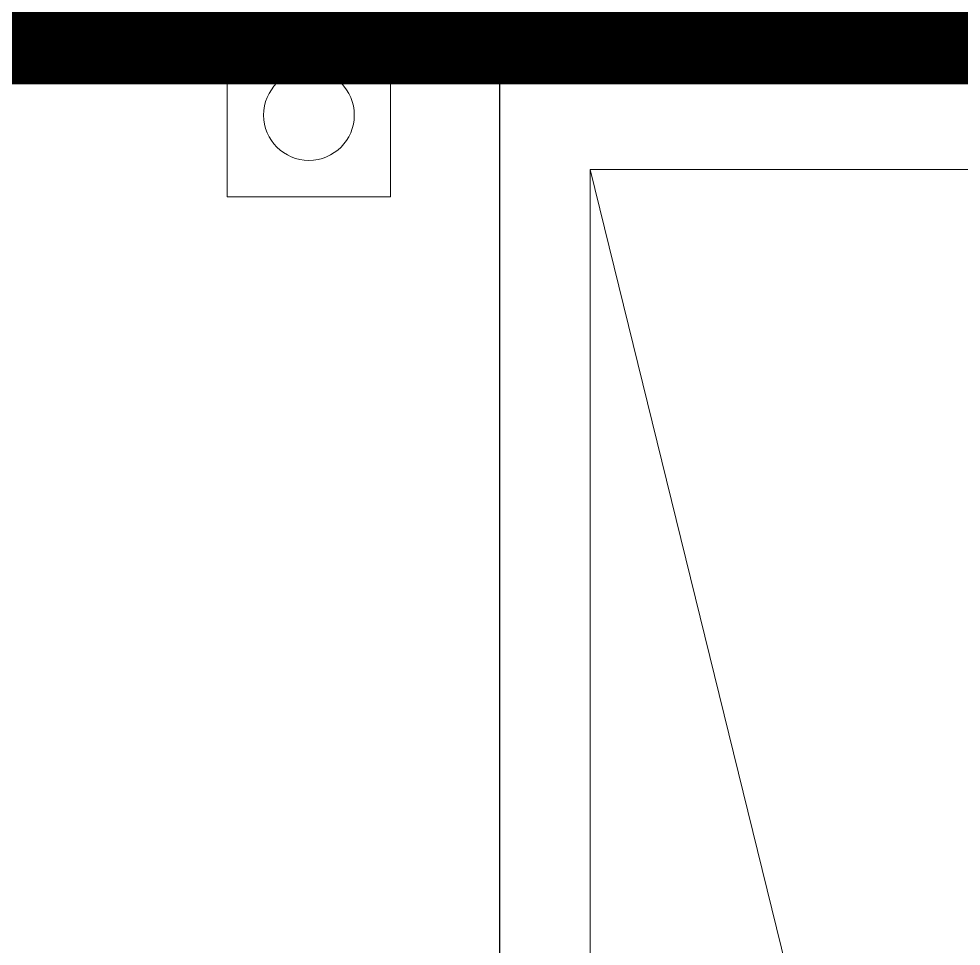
# Model space of a CAD drawing. Header units: millimetres. Extents: x 3546612 to 5615882, y 547008 to 3162891.
# Drawn here: x 5399895 to 5400934, y 2456762 to 2457784 of the extents above; entities that cross this region are included whole.
import ezdxf

# ---------------------------------------------------------------- set-up
doc = ezdxf.new("R2010")
doc.units = ezdxf.units.MM
doc.layers.add('HEB-Angle joint', color=1, linetype='Continuous')
doc.layers.add('XR-평면도$0$Parking_화물', color=9, linetype='Continuous')
doc.layers.add('XR-평면도$0$A-ELEV-LIN3', color=9, linetype='Continuous', lineweight=18)
doc.layers.add('XR-평면도$0$A-XXXX-HID', color=9, linetype='Continuous', lineweight=18)

# ---------------------------------------------------------------- blocks, each defined once
blk = doc.blocks.new('XR-평면도$0$주차구획_1')
at = {"layer": 'XR-평면도$0$A-ELEV-LIN3'}
blk.add_line((-5900, 1450), (5900, -1450), dxfattribs=at)
blk.add_lwpolyline([(-5900, 1450), (5900, 1450), (5900, -1450), (-5900, -1450)], close=True, dxfattribs=at)
at = {"layer": 'XR-평면도$0$Parking_화물'}
blk.add_lwpolyline([(-6000, 1550), (6000, 1550), (6000, -1550), (-6000, -1550)], close=True, dxfattribs=at)
blk = doc.blocks.new('XR-평면도$0$화물주차구획_1F(210411)')
at = {"xscale": -1.000000000000001}
blk.add_blockref('XR-평면도$0$주차구획_1', (12150544, 795313.4), dxfattribs=at)
blk = doc.blocks.new('XR-평면도$0$b1')
at = {"layer": 'XR-평면도$0$A-XXXX-HID'}
blk.add_lwpolyline([(0, 180), (180, 180), (180, 0), (0, 0), (0, 180)], dxfattribs=at)
blk.add_circle((90, 90), 50, dxfattribs=at)
blk = doc.blocks.new('XR-평면도$0$스크린+범퍼_기준층(도크레밸러)')
at = {"rotation": 270}
blk.add_blockref('XR-평면도$0$b1', (600, -550), dxfattribs=at)

msp = doc.modelspace()

# ---------------------------------------------------------------- linework, layer by layer
at = {"layer": 'HEB-Angle joint', "const_width": 300}
msp.add_lwpolyline([(5427097.8, 2494208), (5427097.8, 2457865.6), (5406075, 2457865.6), (5406075.1, 2461367.6), (5404075, 2461367.6), (5404075.1, 2457861.6), (5399575, 2457861.6), (5399575, 2491367.6), (5388575, 2491367.6), (5388575, 2494208), (5427097.8, 2494234)], dxfattribs=at)
at = {"layer": 'XR-평면도$0$A-ELEV-LIN3'}
msp.add_lwpolyline([(5363075, 2444467.6), (5364675, 2444467.6), (5364675, 2445367.6), (5376925, 2445367.6), (5376925, 2444767.6), (5378225, 2444767.6), (5378225, 2446467.6), (5377125, 2446467.6), (5377125, 2457767.6), (5433025, 2457767.6), (5433025, 2446467.6), (5431925, 2446467.6), (5431925, 2444767.6), (5433225, 2444767.6)], dxfattribs=at)
msp.add_lwpolyline([(5363075, 2444467.6), (5364675, 2444467.6), (5364675, 2445367.6), (5376925, 2445367.6), (5376925, 2444767.6), (5378225, 2444767.6), (5378225, 2446467.6), (5377125, 2446467.6), (5377125, 2457767.6), (5433025, 2457767.6), (5433025, 2446467.6), (5431925, 2446467.6), (5431925, 2444767.6), (5433225, 2444767.6)], dxfattribs=at)
msp.add_lwpolyline([(5363075, 2444467.6), (5364675, 2444467.6), (5364675, 2445367.6), (5376925, 2445367.6), (5376925, 2444767.6), (5378225, 2444767.6), (5378225, 2446467.6), (5377125, 2446467.6), (5377125, 2457767.6), (5433025, 2457767.6), (5433025, 2446467.6), (5431925, 2446467.6), (5431925, 2444767.6), (5433225, 2444767.6)], dxfattribs=at)

# ---------------------------------------------------------------- block references
at = {"xscale": -1, "rotation": 90}
msp.add_blockref('XR-평면도$0$스크린+범퍼_기준층(도크레밸러)', (5399575, 2458367.6), dxfattribs=at)
msp.add_blockref('XR-평면도$0$스크린+범퍼_기준층(도크레밸러)', (5399575, 2458367.6), dxfattribs=at)
msp.add_blockref('XR-평면도$0$스크린+범퍼_기준층(도크레밸러)', (5399575, 2458367.6), dxfattribs=at)
at = {"color": 2, "rotation": 90}
msp.add_blockref('XR-평면도$0$화물주차구획_1F(210411)', (6197288.4, -9698826.4), dxfattribs=at)
msp.add_blockref('XR-평면도$0$화물주차구획_1F(210411)', (6197288.4, -9698826.4), dxfattribs=at)
msp.add_blockref('XR-평면도$0$화물주차구획_1F(210411)', (6197288.4, -9698826.4), dxfattribs=at)

doc.saveas('drawing.dxf')
